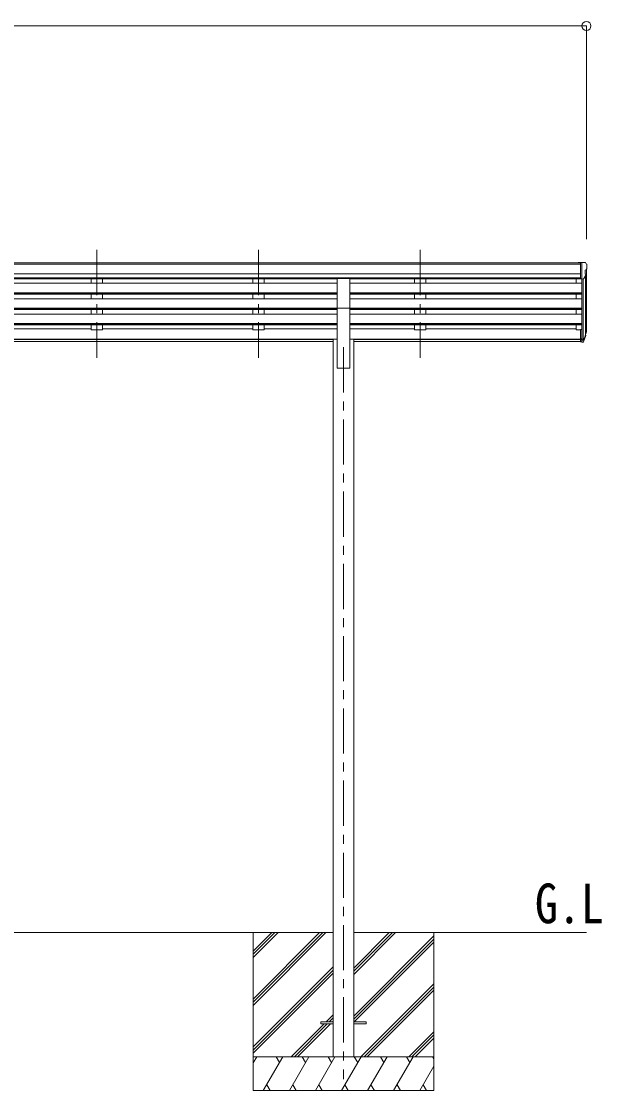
# Model space of a CAD drawing. Units: millimetres at full size, sheet at 1:40; details may follow other scales. Extents: x -11243 to 11243, y -7760 to 7760.
# Drawn here: x 4455 to 7024, y -4851 to -114 of the extents above; entities that cross this region are included whole.
import ezdxf
from ezdxf.enums import TextEntityAlignment as Align

# ---------------------------------------------------------------- set-up
doc = ezdxf.new("R2010")
doc.units = ezdxf.units.MM
doc.header["$LTSCALE"] = 40
doc.header["$PDMODE"] = 32
doc.header["$PDSIZE"] = 40
doc.linetypes.add('CHAIN1', pattern=[8, 5, -1, 1, -1])
for name, color, linetype, lineweight in [('0-0_0', 7, 'Continuous', 9), ('0-1_本体', 5, 'CHAIN1', 9), ('0-3_ELV2', 4, 'Continuous', 9), ('0-6_OTH_LINE', 6, 'Continuous', 9)]:
    doc.layers.add(name, color=color, linetype=linetype, lineweight=lineweight)
doc.layers.add('0-7_SHAPE', color=7, linetype='Continuous')
doc.styles.add('ＭＳ ゴシック', font='')
doc.styles.get('ＭＳ ゴシック').set_extended_font_data('MS Gothic')

msp = doc.modelspace()

# ---------------------------------------------------------------- linework, layer by layer
at = {"layer": '0-0_0'}
for p, q in [((3026.67, -4151.05), (5836.27, -4151.05)), ((5481.47, -4151.05), (5481.47, -4851.05)), ((5481.47, -4445.23), (5775.65, -4151.05)), ((5481.47, -4459.37), (5789.8, -4151.05)), ((5481.47, -4473.51), (5803.94, -4151.05)), ((5481.47, -4261.38), (5591.81, -4151.05)), ((5481.47, -4247.24), (5577.66, -4151.05)), ((5481.47, -4233.1), (5563.52, -4151.05)), ((5926.67, -4151.05), (6957.47, -4151.05)), ((5926.67, -4336.68), (6112.31, -4151.05)), ((5926.67, -4322.54), (6098.16, -4151.05)), ((5926.67, -4308.4), (6084.02, -4151.05)), ((5926.67, -4520.53), (6281.47, -4165.73)), ((6281.47, -4151.05), (6281.47, -4851.05)), ((5926.67, -4534.67), (6281.47, -4179.87)), ((5928.93, -4546.55), (6281.47, -4194.02)), ((5481.47, -4657.36), (5836.27, -4302.56)), ((5481.47, -4671.5), (5836.27, -4316.7)), ((5481.47, -4685.65), (5836.27, -4330.85)), ((5958.28, -4701.05), (6281.47, -4377.86)), ((5972.43, -4701.05), (6281.47, -4392)), ((5986.57, -4701.05), (6281.47, -4406.15)), ((5804.42, -4546.55), (5836.27, -4514.69)), ((5818.56, -4546.55), (5836.27, -4528.84)), ((5832.7, -4546.55), (5836.27, -4542.98)), ((5649.92, -4701.05), (5795.42, -4555.55)), ((5664.06, -4701.05), (5809.56, -4555.55)), ((5678.2, -4701.05), (5823.7, -4555.55)), ((6170.42, -4701.05), (6281.47, -4589.99)), ((6184.56, -4701.05), (6281.47, -4604.14)), ((6198.7, -4701.05), (6281.47, -4618.28)), ((6281.47, -4701.05), (5481.47, -4701.05)), ((5481.47, -4728.55), (5497.35, -4701.05)), ((5526.22, -4851.05), (5612.82, -4701.05)), ((5597.82, -4727.03), (5582.82, -4701.05)), ((5641.69, -4851.05), (5728.29, -4701.05)), ((5713.29, -4727.03), (5698.29, -4701.05)), ((5757.16, -4851.05), (5843.76, -4701.05)), ((5828.76, -4727.03), (5813.76, -4701.05)), ((5872.63, -4851.05), (5959.23, -4701.05)), ((5944.23, -4727.03), (5929.23, -4701.05)), ((5988.1, -4851.05), (6074.7, -4701.05)), ((6059.7, -4727.03), (6044.7, -4701.05)), ((6103.57, -4851.05), (6190.17, -4701.05)), ((6160.17, -4701.05), (6175.17, -4727.03)), ((6275.64, -4701.05), (6281.47, -4711.15)), ((6219.04, -4851.05), (6281.47, -4742.91)), ((5541.22, -4825.07), (5556.22, -4851.05)), ((5656.69, -4825.07), (5671.69, -4851.05)), ((5772.16, -4825.07), (5787.16, -4851.05)), ((5887.63, -4825.07), (5902.63, -4851.05)), ((6003.1, -4825.07), (6018.1, -4851.05)), ((6118.57, -4825.07), (6133.57, -4851.05)), ((6234.04, -4825.07), (6249.04, -4851.05)), ((5481.47, -4851.05), (6281.47, -4851.05))]:
    msp.add_line(p, q, dxfattribs=at)
at = {"layer": '0-1_本体'}
for p, q in [((4789.47, -1126.65), (4789.47, -1604.17)), ((4789.47, -1126.65), (4789.47, -1604.17)), ((5505.47, -1126.65), (5505.47, -1604.17)), ((5505.47, -1126.65), (5505.47, -1604.17)), ((6221.47, -1126.65), (6221.47, -1604.17)), ((6221.47, -1126.65), (6221.47, -1604.17)), ((5881.47, -1557.48), (5881.47, -4801.05))]:
    msp.add_line(p, q, dxfattribs=at)
at = {"layer": '0-3_ELV2'}
for p, q in [((6930.98, -1184), (1931.97, -1184)), ((6930.97, -1182.39), (6920.97, -1182.48)), ((6920.97, -1184), (6920.97, -1182.48)), ((6930.97, -1254.38), (6930.97, -1182.39)), ((6949.47, -1182.39), (6930.97, -1182.39)), ((6937.47, -1255.38), (6937.47, -1182.39)), ((6949.47, -1182.39), (6951.81, -1182.54)), ((6952.56, -1182.96), (6956.63, -1188.77)), ((6930.98, -1189.21), (1931.97, -1189.21)), ((6951.47, -1216.91), (6951.47, -1233.18)), ((6956.94, -1213.58), (6951.62, -1216.65)), ((6957.47, -1212.97), (6957.47, -1479.41)), ((6959.47, -1191.77), (6959.47, -1192.39)), ((6930.98, -1232.75), (1931.97, -1232.75)), ((6930.98, -1250.6), (1931.97, -1250.6)), ((5853.97, -1253.85), (3008.97, -1253.85)), ((5853.97, -1274.3), (3008.97, -1274.3)), ((4764.47, -1253.85), (4764.47, -1274.3)), ((4814.47, -1253.85), (4814.47, -1274.3)), ((5480.47, -1253.85), (5480.47, -1274.3)), ((5530.47, -1253.85), (5530.47, -1274.3)), ((5853.97, -1384.82), (5853.97, -1253.02)), ((5853.97, -1253.02), (5908.97, -1253.02)), ((5908.97, -1384.82), (5908.97, -1253.02)), ((6930.98, -1253.94), (5908.97, -1253.94)), ((5908.97, -1274.3), (6937.47, -1274.3)), ((6196.47, -1253.85), (6196.47, -1274.3)), ((6246.47, -1253.85), (6246.47, -1274.3)), ((6912.47, -1253.85), (6912.47, -1274.3)), ((6930.97, -1254.38), (6937.47, -1254.38)), ((6937.47, -1255.38), (6942.68, -1255.06)), ((6937.47, -1255.38), (6937.47, -1479.77)), ((6943.47, -1254.9), (6943.48, -1524.55)), ((6945.1, -1253.57), (6954.1, -1237.97)), ((6952.5, -1240.74), (6952.5, -1506.12)), ((5853.97, -1316.18), (3008.97, -1316.18)), ((5853.97, -1317.67), (3008.97, -1317.67)), ((5853.97, -1321.99), (3008.97, -1321.99)), ((4764.47, -1321.99), (4764.47, -1342.79)), ((4814.47, -1321.99), (4814.47, -1342.79)), ((5480.47, -1321.99), (5480.47, -1342.79)), ((5530.47, -1321.99), (5530.47, -1342.79)), ((5908.97, -1316.18), (6937.47, -1316.18)), ((5908.97, -1317.67), (6937.47, -1317.67)), ((5908.97, -1321.99), (6937.47, -1321.99)), ((6196.47, -1321.99), (6196.47, -1342.79)), ((6246.47, -1321.99), (6246.47, -1342.79)), ((6912.47, -1321.99), (6912.47, -1342.79)), ((5853.97, -1342.79), (3008.97, -1342.79)), ((5908.97, -1342.79), (6937.47, -1342.79)), ((5853.97, -1384.67), (3008.97, -1384.67)), ((5853.97, -1386.16), (3008.97, -1386.16)), ((5853.97, -1390.48), (3008.97, -1390.48)), ((5853.97, -1411.28), (3008.97, -1411.28)), ((4764.47, -1390.48), (4764.47, -1411.28)), ((4814.47, -1390.48), (4814.47, -1411.28)), ((5480.47, -1390.48), (5480.47, -1411.28)), ((5530.47, -1390.48), (5530.47, -1411.28)), ((5853.97, -1384.82), (5853.97, -1651.05)), ((5853.97, -1384.82), (5908.97, -1384.82)), ((5908.97, -1384.67), (6937.47, -1384.67)), ((5908.97, -1384.82), (5908.97, -1651.05)), ((5908.97, -1386.16), (6937.47, -1386.16)), ((5908.97, -1390.48), (6937.47, -1390.48)), ((5908.97, -1411.28), (6937.47, -1411.28)), ((6196.47, -1390.48), (6196.47, -1411.28)), ((6246.47, -1390.48), (6246.47, -1411.28)), ((6912.47, -1411.28), (6912.47, -1390.48)), ((5853.97, -1453.16), (3008.97, -1453.16)), ((5853.97, -1454.66), (3008.97, -1454.66)), ((5853.97, -1458.97), (3008.97, -1458.97)), ((4764.47, -1458.97), (4764.47, -1480.41)), ((4814.47, -1458.97), (4814.47, -1480.41)), ((5480.47, -1458.97), (5480.47, -1480.41)), ((5530.47, -1458.97), (5530.47, -1480.41)), ((5908.97, -1453.16), (6937.47, -1453.16)), ((5908.97, -1454.66), (6937.47, -1454.66)), ((5908.97, -1458.97), (6937.47, -1458.97)), ((6196.47, -1458.97), (6196.47, -1480.41)), ((6246.47, -1458.97), (6246.47, -1480.41)), ((6912.47, -1458.97), (6912.47, -1480.41)), ((4764.47, -1475.46), (4098.47, -1475.46)), ((4814.47, -1480.41), (4764.47, -1480.41)), ((5480.47, -1475.46), (4814.47, -1475.46)), ((5530.47, -1480.41), (5480.47, -1480.41)), ((5853.97, -1475.46), (5530.47, -1475.46)), ((5908.97, -1475.46), (6196.47, -1475.46)), ((6246.47, -1480.41), (6196.47, -1480.41)), ((6912.47, -1475.46), (6246.47, -1475.46)), ((6912.47, -1480.41), (6930.97, -1480.41)), ((6930.97, -1479.77), (6930.97, -1533.81)), ((6930.97, -1479.77), (6937.47, -1479.77)), ((6937.47, -1479.77), (6937.47, -1534.55)), ((6943.91, -1524.13), (6951.66, -1508.72)), ((6953.11, -1509.08), (6944.92, -1525.26)), ((6953.73, -1509.64), (6944.92, -1533.19)), ((6955.78, -1492.59), (6952.5, -1499.65)), ((6956.38, -1493.96), (6952.5, -1501.91)), ((6954.07, -1505.24), (6953.73, -1509.64)), ((5836.27, -1522.48), (3026.67, -1522.48)), ((5836.27, -1523.88), (3026.67, -1523.88)), ((5836.27, -1531.56), (3026.67, -1531.56)), ((5836.27, -1522.05), (5836.27, -4701.05)), ((5836.27, -1522.05), (5853.97, -1522.05)), ((5926.67, -1522.05), (5908.97, -1522.05)), ((5926.67, -1522.05), (5926.67, -4701.05)), ((5926.67, -1522.48), (6930.97, -1522.48)), ((5926.67, -1523.88), (6930.97, -1523.88)), ((6930.97, -1531.56), (5926.67, -1531.56)), ((6930.97, -1519.91), (6937.47, -1519.91)), ((6930.97, -1524.79), (6937.47, -1524.79)), ((6930.97, -1533.81), (6937.47, -1533.81)), ((6937.47, -1524.81), (6942.61, -1524.81)), ((6937.47, -1526.61), (6942.32, -1526.61)), ((6937.47, -1534.55), (6942.32, -1534.55)), ((5853.97, -1651.05), (5908.97, -1651.05)), ((5781.47, -4546.55), (5781.47, -4555.55)), ((5781.47, -4546.55), (5836.27, -4546.55)), ((5926.67, -4546.55), (5981.47, -4546.55)), ((5981.47, -4546.55), (5981.47, -4555.55)), ((5781.47, -4555.55), (5836.27, -4555.55)), ((5926.67, -4555.55), (5981.47, -4555.55))]:
    msp.add_line(p, q, dxfattribs=at)
for centre, radius, start, end in [((6951.75, -1183.53), 1, 35, 86.5), ((6951.77, -1216.91), 0.3, 120, 180), ((6956.47, -1191.77), 3, 0, 87), ((6952.57, -1209.21), 6.18, 315.00103, 354.2965), ((6757.47, -1192.39), 202, 355.05096, 0), ((6942.5, -1252.07), 3, 273.5, 330), ((6951.77, -1233.18), 0.3, 180, 265.2833), ((6951.5, -1236.47), 3, 330, 85.2833), ((6926.89, -1483.09), 30.41, 341.80266, 352.8448), ((6928.29, -1484.85), 29.53, 342.01856, 353.49194)]:
    msp.add_arc(centre, radius, start, end, dxfattribs=at)
for centre, major_axis, ratio, start_param, end_param in [((6867.56, -1485.18), (88.05, 0), 0.90356, 5.9828017, 6.0168888), ((6952.76, -1505.24), (-1.3, 0), 0.90356, 2.9359903, 4.9130961), ((6866.84, -1489.05), (89.07, 0), 0.90356, 6.0316505, 6.077583), ((6869.61, -1478.6), (-87.93, 4.42), 0.541684, 3.060334, 3.2172517), ((6868.82, -1485.28), (89.06, 1.43), 0.57596, 6.1985533, 6.3701348), ((6942.32, -1523.9), (3, 0), 0.90356, 4.712389, 5.7595865), ((6942.32, -1531.84), (-3, 0), 0.90356, 1.5707963, 2.6179939), ((6942.61, -1523.45), (1.5, 0), 0.90356, 4.712389, 5.7595865)]:
    msp.add_ellipse(centre, major_axis=major_axis, ratio=ratio, start_param=start_param, end_param=end_param, dxfattribs=at)
at = {"layer": '0-6_OTH_LINE'}
for p, q in [((1905.47, -134), (6957.48, -134)), ((6957.48, -134), (6957.48, -1079.41))]:
    msp.add_line(p, q, dxfattribs=at)
msp.add_point((6957.48, -134), dxfattribs=at)

# ---------------------------------------------------------------- texts
at = {"layer": '0-7_SHAPE', "style": 'ＭＳ ゴシック', "width": 0.85}
msp.add_text('G.L', height=176, dxfattribs=at).set_placement((6728.95, -4162.35), align=Align.BOTTOM_LEFT)

doc.saveas('drawing.dxf')
